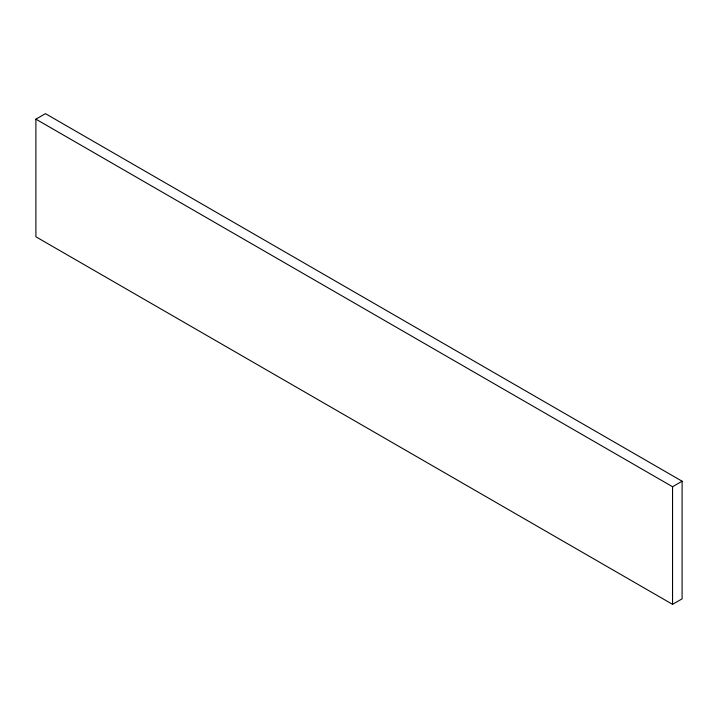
<?xml version="1.0" encoding="UTF-8"?>
<svg xmlns="http://www.w3.org/2000/svg" width="718" height="718" viewBox="0 0 718 718"><rect width="100%" height="100%" fill="white"/><g stroke="black" fill="none" stroke-linecap="round" stroke-linejoin="round"><path stroke-width="1.08" d="M35.9 119.161L45.449 113.65L682.1 481.213L682.1 598.839L672.551 604.35L35.9 236.787L35.9 119.161L672.551 486.732L682.1 481.213M672.551 486.732L672.551 604.35"/></g></svg>
